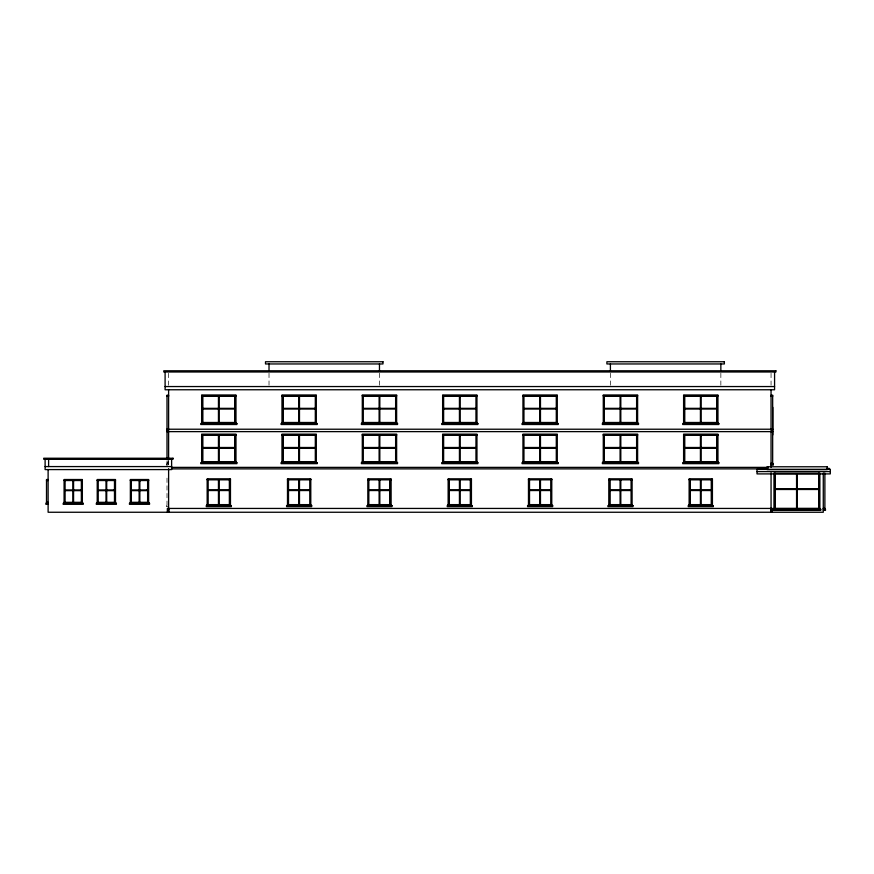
<?xml version="1.0" encoding="UTF-8"?>
<svg xmlns="http://www.w3.org/2000/svg" width="874" height="874" viewBox="0 0 874 874"><rect width="100%" height="100%" fill="white"/><g stroke="black" fill="none" stroke-linecap="round" stroke-linejoin="round"><path stroke-width="0.66" stroke-dasharray="4.37 3.28" d="M167 462.554L168.606 462.554M167 463.154L168.606 463.253M167 463.559L168.606 463.559M168.606 464.16L166.399 464.16L166.399 465.165L168.606 465.165M168.606 506.636L166.399 506.636L166.399 505.631M771.054 373.307L771.054 385.226M720.853 373.253L720.853 385.216M610.402 373.253L610.402 385.216M379.469 373.253L379.469 385.216M269.017 373.253L269.017 385.216M168.606 373.307L168.606 385.226M168.606 460.532L168.606 465.984M168.059 460.565L168.059 463.253M167 460.849L167 464.16M167 478.122L167 505.631"/><path stroke-width="1.31" d="M165.099 386.548L774.572 386.548M168.606 395.179L167 395.179L167 458.522M771.054 395.179L772.671 395.179L772.671 464.16M201.643 395.583L202.648 395.583L202.648 422.896L201.643 422.896M235.98 395.583L234.975 395.583L234.975 422.896L235.98 422.896M281.974 395.583L282.968 395.583L282.968 422.896L281.974 422.896M316.312 395.583L315.306 395.583L315.306 422.896L316.312 422.896M362.295 395.583L363.3 395.583L363.3 422.896L362.295 422.896M396.632 395.583L395.627 395.583L395.627 422.896L396.632 422.896M442.626 395.583L443.631 395.583L443.631 422.896L442.626 422.896M476.964 395.583L475.959 395.583L475.959 422.896L476.964 422.896M522.947 395.583L523.952 395.583L523.952 422.896L522.947 422.896M557.284 395.583L556.29 395.583L556.29 422.896L557.284 422.896M603.279 395.583L604.284 395.583L604.284 422.896L603.279 422.896M637.616 395.583L636.611 395.583L636.611 422.896L637.616 422.896M683.599 395.583L684.604 395.583L684.604 422.896L683.599 422.896M717.947 395.583L716.942 395.583L716.942 422.896L717.947 422.896M167 395.78L168.606 395.78M315.405 395.878L282.87 395.878L282.87 422.59M363.202 395.878L395.736 395.878M443.522 395.878L476.057 395.878M523.854 395.878L556.388 395.878M636.709 395.878L604.185 395.878L604.185 422.59M771.054 395.78L772.671 395.78M201.643 395.988L235.98 395.988M281.974 395.988L316.312 395.988M362.295 395.988L396.632 395.988M442.626 395.988L476.964 395.988M522.947 395.988L557.284 395.988M603.279 395.988L637.616 395.988M683.599 395.988L717.947 395.988M167 396.184L168.606 396.184M771.054 396.184L772.671 396.184M201.643 422.492L235.98 422.492M281.974 422.492L316.312 422.492M362.295 422.492L396.632 422.492M442.626 422.492L476.964 422.492M522.947 422.492L557.284 422.492M603.279 422.492L637.616 422.492M683.599 422.492L717.947 422.492M772.867 429.221L166.803 429.221L166.803 431.625L772.867 431.625M201.643 434.739L202.648 434.739L202.648 462.051L201.643 462.051M235.98 434.739L234.975 434.739L234.975 462.051L235.98 462.051M281.974 434.739L282.968 434.739L282.968 462.051L281.974 462.051M316.312 434.739L315.306 434.739L315.306 462.051L316.312 462.051M362.295 434.739L363.3 434.739L363.3 462.051L362.295 462.051M396.632 434.739L395.627 434.739L395.627 462.051L396.632 462.051M442.626 434.739L443.631 434.739L443.631 462.051L442.626 462.051M476.964 434.739L475.959 434.739L475.959 462.051L476.964 462.051M522.947 434.739L523.952 434.739L523.952 462.051L522.947 462.051M557.284 434.739L556.29 434.739L556.29 462.051L557.284 462.051M603.279 434.739L604.284 434.739L604.284 462.051L603.279 462.051M637.616 434.739L636.611 434.739L636.611 462.051L637.616 462.051M683.599 434.739L684.604 434.739L684.604 462.051L683.599 462.051M717.947 434.739L716.942 434.739L716.942 462.051L717.947 462.051M315.405 435.044L282.87 435.044L282.87 461.756M363.202 435.044L395.736 435.044M443.522 435.044L476.057 435.044M523.854 435.044L556.388 435.044M636.709 435.044L604.185 435.044L604.185 461.756M201.643 435.143L235.98 435.143M281.974 435.143L316.312 435.143M362.295 435.143L396.632 435.143M442.626 435.143L476.964 435.143M522.947 435.143L557.284 435.143M603.279 435.143L637.616 435.143M683.599 435.143L717.947 435.143M201.643 461.647L235.98 461.647M281.974 461.647L316.312 461.647M362.295 461.647L396.632 461.647M442.626 461.647L476.964 461.647M522.947 461.647L557.284 461.647M603.279 461.647L637.616 461.647M683.599 461.647L717.947 461.647M771.054 463.154L772.671 463.154M771.054 463.559L772.671 463.559M771.054 464.16L773.271 464.16L773.271 465.165L771.054 465.165M45.109 466.574L171.621 466.574M171.501 467.372L768.17 467.372M827.088 468.377L829.295 468.377M171.501 468.879L768.17 468.879M757.004 471.589L830.3 471.589M773.971 473.5L819.856 473.5M823.275 473.5L824.881 473.5M207.16 479.422L208.165 479.422L208.165 505.03L207.16 505.03M230.463 479.422L229.458 479.422L229.458 505.03L230.463 505.03M287.491 479.422L288.496 479.422L288.496 505.03L287.491 505.03M310.783 479.422L309.778 479.422L309.778 505.03L310.783 505.03M367.823 479.422L368.828 479.422L368.828 505.03L367.823 505.03M391.115 479.422L390.11 479.422L390.11 505.03L391.115 505.03M448.144 479.422L449.149 479.422L449.149 505.03L448.144 505.03M471.436 479.422L470.441 479.422L470.441 505.03L471.436 505.03M528.475 479.422L529.48 479.422L529.48 505.03L528.475 505.03M551.767 479.422L550.762 479.422L550.762 505.03L551.767 505.03M608.796 479.422L609.801 479.422L609.801 505.03L608.796 505.03M632.099 479.422L631.094 479.422L631.094 505.03L632.099 505.03M689.127 479.422L690.132 479.422L690.132 505.03L689.127 505.03M712.419 479.422L711.414 479.422L711.414 505.03L712.419 505.03M48.114 479.52L46.508 479.52L46.508 503.315M207.16 479.826L230.463 479.826M287.491 479.826L310.783 479.826M367.823 479.826L391.115 479.826M448.144 479.826L471.436 479.826M528.475 479.826L551.767 479.826M608.796 479.826L632.099 479.826M689.127 479.826L712.419 479.826M46.508 480.121L48.114 480.121M64.086 480.121L65.091 480.121L65.091 502.714L64.086 502.714M82.353 480.121L81.358 480.121L81.358 502.714L82.353 502.714M97.222 480.121L98.227 480.121L98.227 502.714L97.222 502.714M115.488 480.121L114.483 480.121L114.483 502.714L115.488 502.714M130.357 480.121L131.351 480.121L131.351 502.714L130.357 502.714M148.624 480.121L147.619 480.121L147.619 502.714L148.624 502.714M46.508 480.525L48.114 480.525M64.086 480.525L82.353 480.525M97.222 480.525L115.488 480.525M130.357 480.525L148.624 480.525M46.508 502.321L48.114 502.321M64.086 502.321L82.353 502.321M97.222 502.321L115.488 502.321M130.357 502.321L148.624 502.321M46.508 502.714L48.114 502.714M48.114 503.315L45.907 503.315L45.907 504.32L48.114 504.32M207.16 504.626L230.463 504.626M287.491 504.626L310.783 504.626M367.823 504.626L391.115 504.626M448.144 504.626L471.436 504.626M528.475 504.626L551.767 504.626M608.796 504.626L632.099 504.626M689.127 504.626L712.419 504.626M773.971 508.34L819.856 508.34M823.275 508.34L824.881 508.34M773.971 508.744L774.976 508.744L774.976 473.096M819.856 508.744L818.851 508.744L818.851 473.096M823.275 508.744L824.881 508.744M823.275 509.345L825.482 509.345L825.482 510.35L823.275 510.35M824.881 473.096L824.881 509.345M823.275 473.096L823.275 512.251L48.114 512.251L48.114 469.578M819.856 473.096L819.856 509.345M818.949 508.439L818.949 473.402L774.877 473.402L774.877 508.439M774.572 371.985L774.572 389.76L165.099 389.76L165.099 371.985M773.971 473.096L773.971 509.345M772.769 407.328L772.769 434.946M772.266 429.221L772.266 431.625M772.266 512.251L772.266 508.439L167.404 508.439L167.404 512.251M772.059 508.439L772.059 512.251M771.054 389.76L771.054 467.339M771.054 472.779L771.054 509.586M770.66 508.439L770.66 512.251M720.853 363.955L720.853 370.598M717.947 423.497L717.947 394.982L683.599 394.982L683.599 423.497M717.947 462.652L717.947 434.138L683.599 434.138L683.599 462.652M717.041 422.59L717.041 395.878L684.506 395.878L684.506 422.59M717.041 461.756L717.041 435.044L684.506 435.044L684.506 461.756M712.419 505.631L712.419 478.821L689.127 478.821L689.127 505.631M711.512 479.728L711.512 504.724M690.034 479.728L690.034 504.724M637.616 423.497L637.616 394.982L603.279 394.982L603.279 423.497M637.616 462.652L637.616 434.138L603.279 434.138L603.279 462.652M632.099 505.631L632.099 478.821L608.796 478.821L608.796 505.631M610.402 363.955L610.402 370.598M609.702 479.728L609.702 504.724M557.284 423.497L557.284 394.982L522.947 394.982L522.947 423.497M557.284 462.652L557.284 434.138L522.947 434.138L522.947 462.652M551.767 505.631L551.767 478.821L528.475 478.821L528.475 505.631M529.371 479.728L529.371 504.724M476.964 423.497L476.964 394.982L442.626 394.982L442.626 423.497M476.964 462.652L476.964 434.138L442.626 434.138L442.626 462.652M471.436 505.631L471.436 478.821L448.144 478.821L448.144 505.631M470.54 479.728L470.54 504.724M449.05 479.728L449.05 504.724M396.632 423.497L396.632 394.982L362.295 394.982L362.295 423.497M396.632 462.652L396.632 434.138L362.295 434.138L362.295 462.652M391.115 505.631L391.115 478.821L367.823 478.821L367.823 505.631M390.208 479.728L390.208 504.724M379.469 363.955L379.469 370.598M316.312 423.497L316.312 394.982L281.974 394.982L281.974 423.497M316.312 462.652L316.312 434.138L281.974 434.138L281.974 462.652M310.783 505.631L310.783 478.821L287.491 478.821L287.491 505.631M269.017 363.955L269.017 370.598M235.98 423.497L235.98 394.982L201.643 394.982L201.643 423.497M235.98 462.652L235.98 434.138L201.643 434.138L201.643 462.652M235.073 422.59L235.073 395.878L202.55 395.878L202.55 422.59M235.073 461.756L235.073 435.044L202.55 435.044L202.55 461.756M230.463 505.631L230.463 478.821L207.16 478.821L207.16 505.631M229.556 479.728L229.556 504.724M169.01 508.439L169.01 512.251M168.606 389.76L168.606 458.14M168.606 468.704L168.606 509.586M167.6 508.439L167.6 512.251M167.404 429.221L167.404 431.625M148.624 503.315L148.624 479.52L130.357 479.52L130.357 503.315M115.488 503.315L115.488 479.52L97.222 479.52L97.222 503.315M82.353 503.315L82.353 479.52L64.086 479.52L64.086 503.315M48.616 459.036L48.616 466.574M382.976 361.749L265.499 361.749L265.499 363.955L382.976 363.955L382.976 361.749M724.371 361.749L606.895 361.749L606.895 363.955L724.371 363.955L724.371 361.749M775.883 370.784L163.788 370.784L163.788 371.985L775.883 371.985L775.883 370.784M219.166 396.588L218.456 396.588L218.456 421.891L219.166 421.891L219.166 396.588M299.487 396.588L298.788 396.588L298.788 421.891L299.487 421.891L299.487 396.588M379.819 396.588L379.119 396.588L379.119 421.891L379.819 421.891L379.819 396.588M460.139 396.588L459.44 396.588L459.44 421.891L460.139 421.891L460.139 396.588M540.471 396.588L539.771 396.588L539.771 421.891L540.471 421.891L540.471 396.588M620.802 396.588L620.092 396.588L620.092 421.891L620.802 421.891L620.802 396.588M701.123 396.588L700.424 396.588L700.424 421.891L701.123 421.891L701.123 396.588M234.374 408.344L203.249 408.344L203.249 409.043L234.374 409.043L234.374 408.344M314.706 408.344L283.58 408.344L283.58 409.043L314.706 409.043L314.706 408.344M395.026 408.344L363.901 408.344L363.901 409.043L395.026 409.043L395.026 408.344M475.358 408.344L444.232 408.344L444.232 409.043L475.358 409.043L475.358 408.344M555.678 408.344L524.553 408.344L524.553 409.043L555.678 409.043L555.678 408.344M636.01 408.344L604.884 408.344L604.884 409.043L636.01 409.043L636.01 408.344M716.341 408.344L685.205 408.344L685.205 409.043L716.341 409.043L716.341 408.344M236.887 423.497L200.736 423.497L200.736 424.502L236.887 424.502L236.887 423.497M317.207 423.497L281.067 423.497L281.067 424.502L317.207 424.502L317.207 423.497M397.539 423.497L361.388 423.497L361.388 424.502L397.539 424.502L397.539 423.497M477.87 423.497L441.72 423.497L441.72 424.502L477.87 424.502L477.87 423.497M558.191 423.497L522.051 423.497L522.051 424.502L558.191 424.502L558.191 423.497M638.523 423.497L602.372 423.497L602.372 424.502L638.523 424.502L638.523 423.497M718.843 423.497L682.703 423.497L682.703 424.502L718.843 424.502L718.843 423.497M219.166 435.744L218.456 435.744L218.456 461.046L219.166 461.046L219.166 435.744M299.487 435.744L298.788 435.744L298.788 461.046L299.487 461.046L299.487 435.744M379.819 435.744L379.119 435.744L379.119 461.046L379.819 461.046L379.819 435.744M460.139 435.744L459.44 435.744L459.44 461.046L460.139 461.046L460.139 435.744M540.471 435.744L539.771 435.744L539.771 461.046L540.471 461.046L540.471 435.744M620.802 435.744L620.092 435.744L620.092 461.046L620.802 461.046L620.802 435.744M701.123 435.744L700.424 435.744L700.424 461.046L701.123 461.046L701.123 435.744M234.374 447.499L203.249 447.499L203.249 448.198L234.374 448.198L234.374 447.499M314.706 447.499L283.58 447.499L283.58 448.198L314.706 448.198L314.706 447.499M395.026 447.499L363.901 447.499L363.901 448.198L395.026 448.198L395.026 447.499M475.358 447.499L444.232 447.499L444.232 448.198L475.358 448.198L475.358 447.499M555.678 447.499L524.553 447.499L524.553 448.198L555.678 448.198L555.678 447.499M636.01 447.499L604.884 447.499L604.884 448.198L636.01 448.198L636.01 447.499M716.341 447.499L685.205 447.499L685.205 448.198L716.341 448.198L716.341 447.499M173.03 458.238L43.7 458.238L43.7 459.243L173.03 459.243L173.03 458.238M171.621 459.036L45.109 459.036L45.109 469.578L171.621 469.578L171.621 459.036M236.887 462.652L200.736 462.652L200.736 463.657L236.887 463.657L236.887 462.652M317.207 462.652L281.067 462.652L281.067 463.657L317.207 463.657L317.207 462.652M397.539 462.652L361.388 462.652L361.388 463.657L397.539 463.657L397.539 462.652M477.87 462.652L441.72 462.652L441.72 463.657L477.87 463.657L477.87 462.652M558.191 462.652L522.051 462.652L522.051 463.657L558.191 463.657L558.191 462.652M638.523 462.652L602.372 462.652L602.372 463.657L638.523 463.657L638.523 462.652M718.843 462.652L682.703 462.652L682.703 463.657L718.843 463.657L718.843 462.652M827.285 466.771L767.044 466.771L767.044 469.578L827.285 469.578L827.285 466.771M830.3 469.382L757.004 469.382L757.004 473.905L830.3 473.905L830.3 469.382M797.263 474.101L796.564 474.101L796.564 507.739L797.263 507.739L797.263 474.101M219.166 480.427L218.456 480.427L218.456 504.025L219.166 504.025L219.166 480.427M299.487 480.427L298.788 480.427L298.788 504.025L299.487 504.025L299.487 480.427M379.819 480.427L379.119 480.427L379.119 504.025L379.819 504.025L379.819 480.427M460.139 480.427L459.44 480.427L459.44 504.025L460.139 504.025L460.139 480.427M540.471 480.427L539.771 480.427L539.771 504.025L540.471 504.025L540.471 480.427M620.802 480.427L620.092 480.427L620.092 504.025L620.802 504.025L620.802 480.427M701.123 480.427L700.424 480.427L700.424 504.025L701.123 504.025L701.123 480.427M73.569 481.126L72.87 481.126L72.87 501.709L73.569 501.709L73.569 481.126M106.704 481.126L106.005 481.126L106.005 501.709L106.704 501.709L106.704 481.126M139.84 481.126L139.141 481.126L139.141 501.709L139.84 501.709L139.84 481.126M818.25 488.784L775.577 488.784L775.577 489.484L818.25 489.484L818.25 488.784M228.857 489.822L208.777 489.822L208.777 490.533L228.857 490.533L228.857 489.822M309.178 489.822L289.097 489.822L289.097 490.533L309.178 490.533L309.178 489.822M389.509 489.822L369.429 489.822L369.429 490.533L389.509 490.533L389.509 489.822M469.83 489.822L449.749 489.822L449.749 490.533L469.83 490.533L469.83 489.822M550.161 489.822L530.081 489.822L530.081 490.533L550.161 490.533L550.161 489.822M630.482 489.822L610.402 489.822L610.402 490.533L630.482 490.533L630.482 489.822M710.813 489.822L690.733 489.822L690.733 490.533L710.813 490.533L710.813 489.822M80.747 489.943L65.692 489.943L65.692 490.642L80.747 490.642L80.747 489.943M113.882 489.943L98.828 489.943L98.828 490.642L113.882 490.642L113.882 489.943M147.018 489.943L131.963 489.943L131.963 490.642L147.018 490.642L147.018 489.943M83.259 503.315L63.179 503.315L63.179 504.32L83.259 504.32L83.259 503.315M116.395 503.315L96.315 503.315L96.315 504.32L116.395 504.32L116.395 503.315M149.53 503.315L129.45 503.315L129.45 504.32L149.53 504.32L149.53 503.315M231.359 505.631L206.264 505.631L206.264 506.636L231.359 506.636L231.359 505.631M311.69 505.631L286.585 505.631L286.585 506.636L311.69 506.636L311.69 505.631M392.022 505.631L366.916 505.631L366.916 506.636L392.022 506.636L392.022 505.631M472.342 505.631L447.237 505.631L447.237 506.636L472.342 506.636L472.342 505.631M552.674 505.631L527.568 505.631L527.568 506.636L552.674 506.636L552.674 505.631M632.995 505.631L607.9 505.631L607.9 506.636L632.995 506.636L632.995 505.631M713.326 505.631L688.22 505.631L688.22 506.636L713.326 506.636L713.326 505.631M820.762 509.345L773.064 509.345L773.064 510.35L820.762 510.35L820.762 509.345"/></g></svg>
